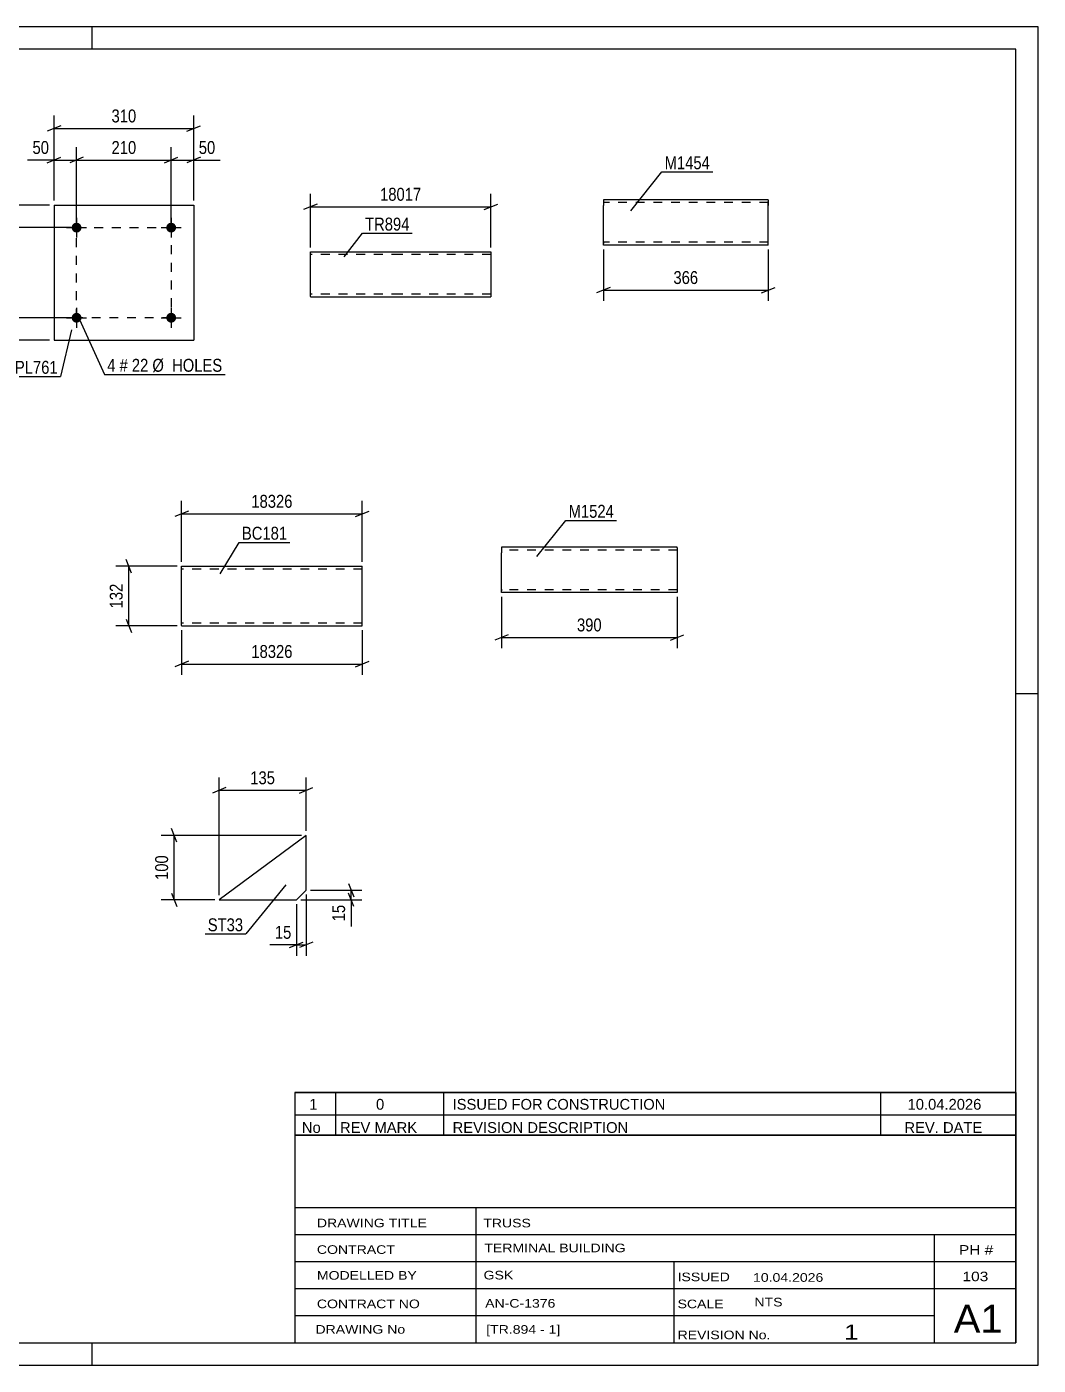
# Model space of a CAD drawing. Header units: millimetres. Extents: x 0 to 420, y 0 to 297.
# Drawn here: x 195.5 to 420, y 0 to 297 of the extents above; entities that cross this region are included whole.
import ezdxf

# ---------------------------------------------------------------- set-up
doc = ezdxf.new("R2010")
doc.units = ezdxf.units.MM
doc.linetypes.add('DXK_LINE_DOT2', pattern=[3.9198, 1.9599, -1.9599])
doc.styles.add('Arial Narrow', font='ARIALN.TTF', dxfattribs={"height": 0.2})

# ---------------------------------------------------------------- blocks, each defined once
blk = doc.blocks.new('Unknown-203762663-1117')
at = {"color": 5, "linetype": 'Continuous'}
for p, q in [((420, 297), (0, 297)), ((210, 292), (210, 297)), ((420, 0), (420, 297)), ((415, 292), (5, 292)), ((415, 5), (415, 292)), ((420, 149), (415, 149)), ((5, 5), (415, 5)), ((210, 0), (210, 5)), ((0, 0), (420, 0))]:
    blk.add_line(p, q, dxfattribs=at)
blk = doc.blocks.new('Bolt-203762663-6949 - 6943')
at = {"linetype": 'Continuous'}
for points in [[(207.63, 252.43, -1), (205.43, 252.43, -1)], [(228.63, 252.43, -1), (226.43, 252.43, -1)]]:
    blk.add_hatch(color=1, dxfattribs=at).paths.add_polyline_path(points)
at = {"color": 1, "linetype": 'Continuous'}
for p, q in [((206.53, 254.63), (206.53, 250.23)), ((227.53, 254.63), (227.53, 250.23)), ((204.33, 252.43), (208.73, 252.43)), ((225.33, 252.43), (229.73, 252.43))]:
    blk.add_line(p, q, dxfattribs=at)
blk = doc.blocks.new('Bolt-203762663-6954 - 6943')
at = {"linetype": 'Continuous'}
for points in [[(207.63, 232.43, -1), (205.43, 232.43, -1)], [(228.63, 232.43, -1), (226.43, 232.43, -1)]]:
    blk.add_hatch(color=1, dxfattribs=at).paths.add_polyline_path(points)
at = {"color": 1, "linetype": 'Continuous'}
for p, q in [((206.53, 234.63), (206.53, 230.23)), ((227.53, 234.63), (227.53, 230.23)), ((204.33, 232.43), (208.73, 232.43)), ((225.33, 232.43), (229.73, 232.43))]:
    blk.add_line(p, q, dxfattribs=at)
blk = doc.blocks.new('Part-203762663-6959 - 6943')
at = {"color": 2, "linetype": 'Continuous'}
for p, q in [((201.53, 257.43), (201.53, 227.43)), ((201.53, 257.43), (232.53, 257.43)), ((232.53, 257.43), (232.53, 227.43)), ((201.53, 227.43), (232.53, 227.43))]:
    blk.add_line(p, q, dxfattribs=at)
blk = doc.blocks.new('Part-203762663-6710 - 6704')
at = {"color": 2, "linetype": 'Continuous'}
for p, q in [((257.48, 117.57), (238.19, 103.28)), ((257.48, 105.42), (257.48, 117.57)), ((255.33, 103.28), (257.48, 105.42)), ((238.19, 103.28), (255.33, 103.28))]:
    blk.add_line(p, q, dxfattribs=at)
blk = doc.blocks.new('Part-203762663-6791 - 6785')
at = {"color": 2, "linetype": 'Continuous'}
for p, q in [((323.46, 258.57), (323.46, 257.37)), ((360.07, 258.57), (323.46, 258.57)), ((360.07, 258.57), (360.07, 258.47)), ((360.07, 258.47), (360.07, 257.37)), ((323.46, 249.31), (323.46, 257.37)), ((360.07, 248.57), (360.07, 257.37)), ((323.46, 248.66), (323.46, 249.31)), ((323.46, 248.57), (323.46, 248.66)), ((360.07, 248.57), (323.46, 248.57))]:
    blk.add_line(p, q, dxfattribs=at)
at = {"color": 7, "linetype": 'DXK_LINE_DOT2'}
for p, q in [((360.07, 257.97), (323.46, 257.97)), ((360.07, 257.37), (360.07, 258.21)), ((323.46, 249.31), (323.46, 248.92)), ((323.46, 249.17), (323.46, 249.21)), ((360.07, 249.17), (323.46, 249.17)), ((323.46, 248.57), (323.46, 248.57)), ((360.07, 249.17), (360.07, 249.21))]:
    blk.add_line(p, q, dxfattribs=at)
blk = doc.blocks.new('Part-203762663-6927 - 6919')
at = {"color": 2, "linetype": 'Continuous'}
for p, q in [((258.42, 237.14), (258.42, 247.05)), ((258.42, 247.05), (278.42, 247.05)), ((278.52, 247.05), (298.52, 247.05)), ((298.52, 247.05), (298.52, 237.05)), ((258.42, 237.14), (258.42, 237.05)), ((258.42, 237.05), (278.42, 237.05)), ((278.52, 237.05), (298.52, 237.05))]:
    blk.add_line(p, q, dxfattribs=at)
at = {"color": 7, "linetype": 'DXK_LINE_DOT2'}
for p, q in [((298.52, 246.96), (298.52, 247.05)), ((278.42, 246.45), (258.42, 246.45)), ((298.52, 246.45), (278.52, 246.45)), ((258.42, 237.65), (258.42, 237.7)), ((278.42, 237.65), (258.42, 237.65)), ((298.52, 237.65), (278.52, 237.65)), ((298.52, 237.65), (298.52, 237.7))]:
    blk.add_line(p, q, dxfattribs=at)
blk = doc.blocks.new('Part-203762663-7132 - 7126')
at = {"color": 2, "linetype": 'Continuous'}
for p, q in [((229.85, 164.18), (229.85, 177.28)), ((229.85, 177.28), (249.85, 177.28)), ((249.95, 177.28), (269.95, 177.28)), ((269.95, 164.08), (269.95, 177.28)), ((229.85, 164.18), (229.85, 164.08)), ((229.85, 164.08), (249.85, 164.08)), ((249.95, 164.08), (269.95, 164.08))]:
    blk.add_line(p, q, dxfattribs=at)
at = {"color": 7, "linetype": 'DXK_LINE_DOT2'}
for p, q in [((249.85, 176.68), (229.85, 176.68)), ((269.95, 176.68), (249.95, 176.68)), ((229.85, 164.68), (229.85, 164.73)), ((249.85, 164.68), (229.85, 164.68)), ((269.95, 164.68), (249.95, 164.68)), ((269.95, 164.68), (269.95, 164.73))]:
    blk.add_line(p, q, dxfattribs=at)
blk = doc.blocks.new('Part-203762663-7187 - 7181')
at = {"color": 2, "linetype": 'Continuous'}
for p, q in [((300.86, 181.49), (300.86, 180.29)), ((339.85, 181.49), (300.86, 181.49)), ((339.85, 181.4), (339.85, 181.49)), ((339.85, 181.4), (339.85, 180.29)), ((300.86, 172.23), (300.86, 180.29)), ((339.85, 180.29), (339.85, 171.49)), ((300.86, 171.58), (300.86, 172.23)), ((300.86, 171.49), (300.86, 171.58)), ((339.85, 171.49), (300.86, 171.49))]:
    blk.add_line(p, q, dxfattribs=at)
at = {"color": 7, "linetype": 'DXK_LINE_DOT2'}
for p, q in [((339.85, 180.89), (300.86, 180.89)), ((339.85, 181.14), (339.85, 180.29)), ((300.86, 172.23), (300.86, 171.84)), ((300.86, 172.09), (300.86, 172.14)), ((339.85, 172.09), (300.86, 172.09)), ((300.86, 171.49), (300.86, 171.49)), ((339.85, 172.14), (339.85, 172.23)), ((339.85, 172.09), (339.85, 172.14)), ((339.85, 172.09), (339.85, 172.14))]:
    blk.add_line(p, q, dxfattribs=at)
blk = doc.blocks.new('Rectangle-203762663-7068 - 6943')
at = {"color": 1, "linetype": 'DXK_LINE_DOT2'}
blk.add_lwpolyline([(206.53, 252.43), (227.53, 252.43), (227.53, 232.43), (206.53, 232.43), (206.53, 252.43)], close=True, dxfattribs=at)
blk = doc.blocks.new('StraightDimension-203762663-6972 - 6943')
at = {"color": 7, "linetype": 'Continuous'}
for p, q in [((227.53, 253.43), (227.53, 270.28)), ((232.53, 258.43), (232.53, 270.28)), ((226.03, 266.83), (229.03, 268.03)), ((227.53, 267.43), (232.53, 267.43)), ((234.03, 268.03), (231.03, 266.83))]:
    blk.add_line(p, q, dxfattribs=at)
at = {"color": 0}
blk.add_wipeout([(237.92, 268.18), (237.92, 272.38), (233.06, 272.38), (233.06, 268.18)], dxfattribs=at)
at = {"color": 7, "linetype": 'Continuous'}
blk.add_line((232.53, 267.43), (238.44, 267.43), dxfattribs=at)
blk.add_line((232.53, 267.43), (238.44, 267.43), dxfattribs=at)
at = {"color": 3, "style": 'Arial Narrow'}
blk.add_text('50', height=2.863, dxfattribs=at).set_placement((233.66, 268.78))
blk = doc.blocks.new('StraightDimension-203762663-6961 - 6943')
at = {"color": 7, "linetype": 'Continuous'}
for p, q in [((201.53, 258.43), (201.53, 277.28)), ((232.53, 258.43), (232.53, 277.28)), ((203.03, 275.03), (200.03, 273.83)), ((201.53, 274.43), (232.53, 274.43)), ((231.03, 273.83), (234.03, 275.03))]:
    blk.add_line(p, q, dxfattribs=at)
at = {"color": 0}
blk.add_wipeout([(220.38, 275.18), (220.38, 279.38), (213.69, 279.38), (213.69, 275.18)], dxfattribs=at)
at = {"color": 3, "style": 'Arial Narrow'}
blk.add_text('310', height=2.863, dxfattribs=at).set_placement((214.29, 275.78))
blk = doc.blocks.new('StraightDimension-203762663-6985 - 6943')
at = {"color": 7, "linetype": 'Continuous'}
for p, q in [((206.53, 253.43), (206.53, 270.28)), ((227.53, 253.43), (227.53, 270.28)), ((208.03, 268.03), (205.03, 266.83)), ((206.53, 267.43), (227.53, 267.43)), ((226.03, 266.83), (229.03, 268.03))]:
    blk.add_line(p, q, dxfattribs=at)
at = {"color": 0}
blk.add_wipeout([(220.38, 268.18), (220.38, 272.38), (213.69, 272.38), (213.69, 268.18)], dxfattribs=at)
at = {"color": 3, "style": 'Arial Narrow'}
blk.add_text('210', height=2.863, dxfattribs=at).set_placement((214.29, 268.78))
blk = doc.blocks.new('StraightDimension-203762663-7001 - 6943')
at = {"color": 7, "linetype": 'Continuous'}
for p, q in [((201.53, 258.43), (201.53, 270.28)), ((206.53, 253.43), (206.53, 270.28)), ((200.03, 266.83), (203.03, 268.03)), ((201.53, 267.43), (206.53, 267.43)), ((208.03, 268.03), (205.03, 266.83))]:
    blk.add_line(p, q, dxfattribs=at)
at = {"color": 0}
blk.add_wipeout([(201.01, 268.18), (201.01, 272.38), (196.15, 272.38), (196.15, 268.18)], dxfattribs=at)
at = {"color": 7, "linetype": 'Continuous'}
blk.add_line((201.53, 267.43), (195.63, 267.43), dxfattribs=at)
blk.add_line((201.53, 267.43), (195.63, 267.43), dxfattribs=at)
at = {"color": 3, "style": 'Arial Narrow'}
blk.add_text('50', height=2.863, dxfattribs=at).set_placement((196.75, 268.78))
blk = doc.blocks.new('StraightDimension-203762663-7015 - 6943')
at = {"color": 7, "linetype": 'Continuous'}
for p, q in [((181.64, 255.93), (180.44, 258.93)), ((200.53, 257.43), (178.19, 257.43)), ((181.04, 227.43), (181.04, 257.43)), ((180.44, 228.93), (181.64, 225.93)), ((200.53, 227.43), (178.19, 227.43))]:
    blk.add_line(p, q, dxfattribs=at)
at = {"color": 0}
blk.add_wipeout([(180.29, 245.77), (176.09, 245.77), (176.09, 239.09), (180.29, 239.09)], dxfattribs=at)
at = {"color": 3, "style": 'Arial Narrow'}
blk.add_text('300', height=2.863, rotation=90.0002, dxfattribs=at).set_placement((179.69, 239.69))
blk = doc.blocks.new('StraightDimension-203762663-7026 - 6943')
at = {"color": 7, "linetype": 'Continuous'}
for p, q in [((205.53, 232.43), (186.5, 232.43)), ((188.75, 233.93), (189.95, 230.93)), ((189.35, 227.43), (189.35, 232.43)), ((189.95, 225.93), (188.75, 228.93)), ((200.53, 227.43), (186.5, 227.43))]:
    blk.add_line(p, q, dxfattribs=at)
at = {"color": 0}
blk.add_wipeout([(188.6, 226.91), (184.4, 226.91), (184.4, 222.05), (188.6, 222.05)], dxfattribs=at)
at = {"color": 7, "linetype": 'Continuous'}
blk.add_line((189.35, 227.43), (189.35, 221.53), dxfattribs=at)
blk.add_line((189.35, 227.43), (189.35, 221.53), dxfattribs=at)
at = {"color": 3, "style": 'Arial Narrow'}
blk.add_text('50', height=2.863, rotation=90.0002, dxfattribs=at).set_placement((188, 222.65))
blk = doc.blocks.new('StraightDimension-203762663-7039 - 6943')
at = {"color": 7, "linetype": 'Continuous'}
for p, q in [((189.95, 250.93), (188.75, 253.93)), ((205.53, 252.43), (186.5, 252.43)), ((189.35, 232.43), (189.35, 252.43)), ((205.53, 232.43), (186.5, 232.43)), ((188.75, 233.93), (189.95, 230.93))]:
    blk.add_line(p, q, dxfattribs=at)
at = {"color": 0}
blk.add_wipeout([(188.6, 245.78), (184.4, 245.78), (184.4, 239.09), (188.6, 239.09)], dxfattribs=at)
at = {"color": 3, "style": 'Arial Narrow'}
blk.add_text('200', height=2.863, rotation=90.0002, dxfattribs=at).set_placement((188, 239.69))
blk = doc.blocks.new('StraightDimension-203762663-7055 - 6943')
at = {"color": 7, "linetype": 'Continuous'}
for p, q in [((188.75, 258.93), (189.95, 255.93)), ((200.53, 257.43), (186.5, 257.43)), ((189.35, 252.43), (189.35, 257.43)), ((189.95, 250.93), (188.75, 253.93)), ((205.53, 252.43), (186.5, 252.43))]:
    blk.add_line(p, q, dxfattribs=at)
at = {"color": 0}
blk.add_wipeout([(188.6, 262.81), (184.4, 262.81), (184.4, 257.96), (188.6, 257.96)], dxfattribs=at)
at = {"color": 7, "linetype": 'Continuous'}
blk.add_line((189.35, 257.43), (189.35, 263.34), dxfattribs=at)
blk.add_line((189.35, 257.43), (189.35, 263.34), dxfattribs=at)
at = {"color": 3, "style": 'Arial Narrow'}
blk.add_text('50', height=2.863, rotation=90.0002, dxfattribs=at).set_placement((188, 258.56))
blk = doc.blocks.new('StraightDimension-203762663-6723 - 6704')
at = {"color": 7, "linetype": 'Continuous'}
for p, q in [((228.79, 116.07), (227.59, 119.07)), ((256.48, 117.57), (225.34, 117.57)), ((228.19, 103.28), (228.19, 117.57)), ((227.59, 104.78), (228.79, 101.78)), ((237.19, 103.28), (225.34, 103.28))]:
    blk.add_line(p, q, dxfattribs=at)
at = {"color": 0}
blk.add_wipeout([(227.44, 113.77), (223.24, 113.77), (223.24, 107.08), (227.44, 107.08)], dxfattribs=at)
at = {"color": 3, "style": 'Arial Narrow'}
blk.add_text('100', height=2.863, rotation=90.0002, dxfattribs=at).set_placement((226.84, 107.68))
blk = doc.blocks.new('StraightDimension-203762663-6712 - 6704')
at = {"color": 7, "linetype": 'Continuous'}
for p, q in [((266.88, 106.92), (268.08, 103.92)), ((258.48, 105.42), (269.88, 105.42)), ((268.08, 101.78), (266.88, 104.78)), ((267.48, 103.28), (267.48, 105.42)), ((256.33, 103.28), (269.88, 103.28))]:
    blk.add_line(p, q, dxfattribs=at)
at = {"color": 0}
blk.add_wipeout([(266.73, 102.76), (262.53, 102.76), (262.53, 97.9), (266.73, 97.9)], dxfattribs=at)
at = {"color": 7, "linetype": 'Continuous'}
blk.add_line((267.48, 103.28), (267.48, 97.37), dxfattribs=at)
blk.add_line((267.48, 103.28), (267.48, 97.37), dxfattribs=at)
at = {"color": 3, "style": 'Arial Narrow'}
blk.add_text('15', height=2.863, rotation=90.0002, dxfattribs=at).set_placement((266.13, 98.5))
blk = doc.blocks.new('StraightDimension-203762663-6735 - 6704')
at = {"color": 7, "linetype": 'Continuous'}
for p, q in [((257.48, 104.42), (257.48, 90.88)), ((255.33, 102.28), (255.33, 90.88)), ((253.83, 92.68), (256.83, 93.88)), ((255.33, 93.28), (257.48, 93.28)), ((258.98, 93.88), (255.98, 92.68))]:
    blk.add_line(p, q, dxfattribs=at)
at = {"color": 0}
blk.add_wipeout([(254.81, 94.03), (254.81, 98.23), (249.95, 98.23), (249.95, 94.03)], dxfattribs=at)
at = {"color": 7, "linetype": 'Continuous'}
blk.add_line((255.33, 93.28), (249.43, 93.28), dxfattribs=at)
blk.add_line((255.33, 93.28), (249.43, 93.28), dxfattribs=at)
at = {"color": 3, "style": 'Arial Narrow'}
blk.add_text('15', height=2.863, dxfattribs=at).set_placement((250.55, 94.63))
blk = doc.blocks.new('StraightDimension-203762663-6749 - 6704')
at = {"color": 7, "linetype": 'Continuous'}
for p, q in [((239.69, 128.17), (236.69, 126.97)), ((238.19, 104.28), (238.19, 130.42)), ((255.98, 126.97), (258.98, 128.17)), ((257.48, 118.57), (257.48, 130.42)), ((238.19, 127.57), (257.48, 127.57))]:
    blk.add_line(p, q, dxfattribs=at)
at = {"color": 0}
blk.add_wipeout([(251.18, 128.32), (251.18, 132.52), (244.49, 132.52), (244.49, 128.32)], dxfattribs=at)
at = {"color": 3, "style": 'Arial Narrow'}
blk.add_text('135', height=2.863, dxfattribs=at).set_placement((245.09, 128.92))
blk = doc.blocks.new('StraightDimension-203762663-6793 - 6785')
at = {"color": 7, "linetype": 'Continuous'}
for p, q in [((323.46, 247.57), (323.46, 236.17)), ((360.07, 247.57), (360.07, 236.17)), ((324.96, 239.17), (321.96, 237.97)), ((323.46, 238.57), (360.07, 238.57)), ((358.57, 237.97), (361.57, 239.17))]:
    blk.add_line(p, q, dxfattribs=at)
at = {"color": 0}
blk.add_wipeout([(345.11, 239.32), (345.11, 243.52), (338.42, 243.52), (338.42, 239.32)], dxfattribs=at)
at = {"color": 3, "style": 'Arial Narrow'}
blk.add_text('366', height=2.863, dxfattribs=at).set_placement((339.02, 239.92))
blk = doc.blocks.new('StraightDimension-203762663-6930 - 6919')
at = {"color": 7, "linetype": 'Continuous'}
for p, q in [((258.42, 248.05), (258.42, 259.9)), ((298.52, 248.05), (298.52, 259.9)), ((259.92, 257.65), (256.92, 256.45)), ((258.42, 257.05), (298.52, 257.05)), ((297.02, 256.45), (300.02, 257.65))]:
    blk.add_line(p, q, dxfattribs=at)
at = {"color": 0}
blk.add_wipeout([(283.64, 257.8), (283.64, 262), (273.3, 262), (273.3, 257.8)], dxfattribs=at)
at = {"color": 3, "style": 'Arial Narrow'}
blk.add_text('18017', height=2.863, dxfattribs=at).set_placement((273.9, 258.4))
blk = doc.blocks.new('StraightDimension-203762663-7156 - 7126')
at = {"color": 7, "linetype": 'Continuous'}
for p, q in [((218.71, 175.78), (217.51, 178.78)), ((228.85, 177.28), (215.26, 177.28)), ((218.11, 164.08), (218.11, 177.28)), ((228.85, 164.08), (215.26, 164.08)), ((217.51, 165.58), (218.71, 162.58))]:
    blk.add_line(p, q, dxfattribs=at)
at = {"color": 0}
blk.add_wipeout([(217.36, 174.03), (213.16, 174.03), (213.16, 167.34), (217.36, 167.34)], dxfattribs=at)
at = {"color": 3, "style": 'Arial Narrow'}
blk.add_text('132', height=2.863, rotation=90.0002, dxfattribs=at).set_placement((216.76, 167.94))
blk = doc.blocks.new('StraightDimension-203762663-7137 - 7126')
at = {"color": 7, "linetype": 'Continuous'}
for p, q in [((229.85, 163.08), (229.85, 153.2)), ((269.95, 163.08), (269.95, 153.2)), ((231.35, 156.2), (228.35, 155)), ((229.85, 155.6), (269.95, 155.6)), ((268.45, 155), (271.45, 156.2))]:
    blk.add_line(p, q, dxfattribs=at)
at = {"color": 0}
blk.add_wipeout([(255.07, 156.35), (255.07, 160.55), (244.73, 160.55), (244.73, 156.35)], dxfattribs=at)
at = {"color": 3, "style": 'Arial Narrow'}
blk.add_text('18326', height=2.863, dxfattribs=at).set_placement((245.33, 156.95))
blk = doc.blocks.new('StraightDimension-203762663-7167 - 7126')
at = {"color": 7, "linetype": 'Continuous'}
for p, q in [((229.85, 178.28), (229.85, 191.77)), ((269.95, 178.28), (269.95, 191.77)), ((231.35, 189.52), (228.35, 188.32)), ((229.85, 188.92), (269.95, 188.92)), ((268.45, 188.32), (271.45, 189.52))]:
    blk.add_line(p, q, dxfattribs=at)
at = {"color": 0}
blk.add_wipeout([(255.07, 189.67), (255.07, 193.87), (244.73, 193.87), (244.73, 189.67)], dxfattribs=at)
at = {"color": 3, "style": 'Arial Narrow'}
blk.add_text('18326', height=2.863, dxfattribs=at).set_placement((245.33, 190.27))
blk = doc.blocks.new('StraightDimension-203762663-7189 - 7181')
at = {"color": 7, "linetype": 'Continuous'}
for p, q in [((300.86, 170.49), (300.86, 159.09)), ((339.85, 170.49), (339.85, 159.09)), ((302.36, 162.09), (299.36, 160.89)), ((300.86, 161.49), (339.85, 161.49)), ((338.35, 160.89), (341.35, 162.09))]:
    blk.add_line(p, q, dxfattribs=at)
at = {"color": 0}
blk.add_wipeout([(323.7, 162.24), (323.7, 166.44), (317.01, 166.44), (317.01, 162.24)], dxfattribs=at)
at = {"color": 3, "style": 'Arial Narrow'}
blk.add_text('390', height=2.863, dxfattribs=at).set_placement((317.61, 162.84))
blk = doc.blocks.new('Unknown-203762663-11104')
at = {"color": 7, "linetype": 'Continuous'}
for p, q in [((255, 51.05), (255, 5)), ((255, 51.05), (415, 51.05)), ((415, 51), (415, 5)), ((255, 35), (415, 35)), ((295.14, 35), (295.14, 5)), ((255, 29), (415, 29)), ((397, 5.05), (397, 29.05)), ((255, 23), (415, 23)), ((339.14, 23), (339.14, 5)), ((255, 17), (415, 17)), ((255, 11), (397, 11)), ((255, 5), (415, 5))]:
    blk.add_line(p, q, dxfattribs=at)
at = {"color": 7, "style": 'Arial Narrow'}
for s, height, width, p in [('DRAWING TITLE', 1.9089, 1.425378, (259.88, 30.61)), ('TRUSS', 1.909, 1.425378, (296.81, 30.59)), ('TERMINAL BUILDING', 1.9089, 1.425378, (297.06, 25.07)), ('CONTRACT', 1.909, 1.425378, (259.88, 24.71)), ('MODELLED BY', 1.9089, 1.425378, (259.88, 18.98)), ('GSK', 1.909, 1.425378, (296.88, 19.04)), ('ISSUED', 1.909, 1.425378, (339.94, 18.64)), ('10.04.2026', 1.909, 1.425378, (356.69, 18.52)), ('CONTRACT NO', 1.9089, 1.425378, (259.88, 12.66)), ('AN-C-1376', 1.909, 1.425378, (297.23, 12.78)), ('SCALE', 1.909, 1.425378, (339.94, 12.65)), ('A1', 6.204, 1.25, (401.24, 7.2)), ('DRAWING No', 1.909, 1.425378, (259.56, 7)), ('[TR.894 - 1]', 1.9089, 1.425378, (297.46, 6.99)), ('1', 3.34, 1.5, (376.91, 5.68)), ('REVISION No.', 1.9089, 1.425378, (339.94, 5.77))]:
    blk.add_text(s, height=height, dxfattribs=dict(at, width=width)).set_placement(p)
at = {"color": 7, "linetype": 'Continuous', "style": 'Arial Narrow'}
for s, height, width, p in [('PH #', 2.1, 1.42538, (402.4, 24.55)), ('103', 2.1, 1.42538, (403.19, 18.65)), ('NTS', 1.909, 1.425378, (357, 13.05))]:
    blk.add_text(s, height=height, dxfattribs=dict(at, width=width)).set_placement(p)
blk = doc.blocks.new('Unknown-203762663-11105')
at = {"color": 7, "linetype": 'Continuous'}
for p, q in [((255, 60.55), (415, 60.55)), ((415, 60.55), (255, 60.55)), ((255, 60.55), (255, 55.55)), ((264, 60.55), (264, 55.55)), ((288, 60.55), (288, 55.55)), ((385, 60.55), (385, 55.55)), ((415, 60.55), (415, 55.55)), ((255, 55.55), (415, 55.55)), ((255, 55.55), (255, 51.05)), ((255, 55.55), (415, 55.55)), ((264, 55.55), (264, 51.05)), ((288, 55.55), (288, 51.05)), ((385, 55.55), (385, 51.05)), ((415, 55.55), (415, 51.05)), ((415, 51.05), (255, 51.05))]:
    blk.add_line(p, q, dxfattribs=at)
at = {"color": 7, "linetype": 'Continuous', "style": 'Arial Narrow'}
for s, height, width, p in [('1', 2.39, 1.196471, (258.16, 56.7)), ('0', 2.39, 1.196471, (273, 56.7)), ('ISSUED FOR CONSTRUCTION', 2.3861, 1.196471, (290, 56.7)), ('10.04.2026', 2.386, 1.196471, (391, 56.7)), ('No', 2.386, 1.2, (256.54, 51.55)), ('REV MARK', 2.386, 1.2, (265, 51.55)), ('REVISION DESCRIPTION', 2.3861, 1.2, (290, 51.55)), ('REV. DATE', 2.386, 1.2, (390.28, 51.55))]:
    blk.add_text(s, height=height, dxfattribs=dict(at, width=width)).set_placement(p)
blk = doc.blocks.new('MarkSet-203762663-7115 - 6943')
at = {"color": 0}
blk.add_wipeout([(215.17, 220.45), (215.17, 223.45), (213.34, 223.45), (213.34, 220.45)], dxfattribs=at)
blk.add_wipeout([(215.17, 220.45), (215.17, 223.45), (213.34, 223.45), (213.34, 220.45)], dxfattribs=at)
at = {"color": 7, "linetype": 'Continuous'}
blk.add_line((206.81, 232.87), (212.74, 219.85), dxfattribs=at)
at = {"color": 0}
blk.add_wipeout([(217.9, 220.45), (217.9, 223.45), (216.07, 223.45), (216.07, 220.45)], dxfattribs=at)
blk.add_wipeout([(217.9, 220.45), (217.9, 223.45), (216.07, 223.45), (216.07, 220.45)], dxfattribs=at)
at = {"color": 3, "style": 'Arial Narrow'}
blk.add_text('4', height=2.86, dxfattribs=at).set_placement((213.34, 220.45))
at = {"color": 0}
blk.add_wipeout([(222.46, 220.45), (222.46, 223.45), (218.8, 223.45), (218.8, 220.45)], dxfattribs=at)
blk.add_wipeout([(222.46, 220.45), (222.46, 223.45), (218.8, 223.45), (218.8, 220.45)], dxfattribs=at)
at = {"color": 3, "style": 'Arial Narrow'}
blk.add_text('#', height=2.86, dxfattribs=at).set_placement((216.07, 220.45))
at = {"color": 0}
blk.add_wipeout([(238.88, 220.45), (238.88, 223.45), (223.36, 223.45), (223.36, 220.45)], dxfattribs=at)
blk.add_wipeout([(238.88, 220.45), (238.88, 223.45), (223.36, 223.45), (223.36, 220.45)], dxfattribs=at)
at = {"color": 7, "linetype": 'Continuous'}
blk.add_line((212.74, 219.85), (239.48, 219.85), dxfattribs=at)
at = {"color": 3, "style": 'Arial Narrow'}
for s, p in [('22', (218.8, 220.45)), ('Ø  HOLES', (223.36, 220.45))]:
    blk.add_text(s, height=2.863, dxfattribs=at).set_placement(p)
blk = doc.blocks.new('Mark-203762663-6955 - 6943')
at = {"color": 0}
blk.add_wipeout([(202.35, 220), (202.35, 223), (192.84, 223), (192.84, 220)], dxfattribs=at)
blk.add_wipeout([(202.35, 220), (202.35, 223), (192.84, 223), (192.84, 220)], dxfattribs=at)
at = {"color": 30, "linetype": 'Continuous'}
for p in [(205.37, 229.73), (192.24, 219.4)]:
    blk.add_line(p, (202.95, 219.4), dxfattribs=at)
at = {"color": 3, "style": 'Arial Narrow'}
blk.add_text('PL761', height=2.863, dxfattribs=at).set_placement((192.84, 220))
blk = doc.blocks.new('Mark-203762663-6706 - 6704')
at = {"color": 0}
blk.add_wipeout([(243.5, 96.3), (243.5, 99.3), (235.65, 99.3), (235.65, 96.3)], dxfattribs=at)
blk.add_wipeout([(243.5, 96.3), (243.5, 99.3), (235.65, 99.3), (235.65, 96.3)], dxfattribs=at)
at = {"color": 30, "linetype": 'Continuous'}
for p in [(253, 106.61), (235.05, 95.7)]:
    blk.add_line(p, (244.1, 95.7), dxfattribs=at)
at = {"color": 3, "style": 'Arial Narrow'}
blk.add_text('ST33', height=2.863, dxfattribs=at).set_placement((235.65, 96.3))
blk = doc.blocks.new('Mark-203762663-6787 - 6785')
at = {"color": 0}
blk.add_wipeout([(347.13, 265.4), (347.13, 268.4), (337.07, 268.4), (337.07, 265.4)], dxfattribs=at)
blk.add_wipeout([(347.13, 265.4), (347.13, 268.4), (337.07, 268.4), (337.07, 265.4)], dxfattribs=at)
at = {"color": 30, "linetype": 'Continuous'}
for p, q in [((329.59, 256.12), (336.47, 264.8)), ((336.47, 264.8), (347.73, 264.8))]:
    blk.add_line(p, q, dxfattribs=at)
at = {"color": 3, "style": 'Arial Narrow'}
blk.add_text('M1454', height=2.863, dxfattribs=at).set_placement((337.07, 265.4))
blk = doc.blocks.new('Mark-203762663-6923 - 6919')
at = {"color": 0}
blk.add_wipeout([(280.43, 251.78), (280.43, 254.78), (270.57, 254.78), (270.57, 251.78)], dxfattribs=at)
blk.add_wipeout([(280.43, 251.78), (280.43, 254.78), (270.57, 254.78), (270.57, 251.78)], dxfattribs=at)
at = {"color": 30, "linetype": 'Continuous'}
for p, q in [((265.9, 245.92), (269.97, 251.18)), ((269.97, 251.18), (281.03, 251.18))]:
    blk.add_line(p, q, dxfattribs=at)
at = {"color": 3, "style": 'Arial Narrow'}
blk.add_text('TR894', height=2.863, dxfattribs=at).set_placement((270.57, 251.78))
blk = doc.blocks.new('Mark-203762663-7128 - 7126')
at = {"color": 0}
blk.add_wipeout([(253.28, 183.19), (253.28, 186.19), (243.23, 186.19), (243.23, 183.19)], dxfattribs=at)
blk.add_wipeout([(253.28, 183.19), (253.28, 186.19), (243.23, 186.19), (243.23, 183.19)], dxfattribs=at)
at = {"color": 30, "linetype": 'Continuous'}
for p, q in [((238.38, 175.61), (242.63, 182.59)), ((242.63, 182.59), (253.88, 182.59))]:
    blk.add_line(p, q, dxfattribs=at)
at = {"color": 3, "style": 'Arial Narrow'}
blk.add_text('BC181', height=2.863, dxfattribs=at).set_placement((243.23, 183.19))
blk = doc.blocks.new('Mark-203762663-7183 - 7181')
at = {"color": 0}
blk.add_wipeout([(325.81, 188.05), (325.81, 191.05), (315.76, 191.05), (315.76, 188.05)], dxfattribs=at)
blk.add_wipeout([(325.81, 188.05), (325.81, 191.05), (315.76, 191.05), (315.76, 188.05)], dxfattribs=at)
at = {"color": 30, "linetype": 'Continuous'}
for p, q in [((308.68, 179.46), (315.16, 187.45)), ((315.16, 187.45), (326.41, 187.45))]:
    blk.add_line(p, q, dxfattribs=at)
at = {"color": 3, "style": 'Arial Narrow'}
blk.add_text('M1524', height=2.863, dxfattribs=at).set_placement((315.76, 188.05))

msp = doc.modelspace()

# ---------------------------------------------------------------- block references
for name in ['Unknown-203762663-1117', 'Part-203762663-6791 - 6785', 'Part-203762663-6959 - 6943', 'Bolt-203762663-6949 - 6943', 'Rectangle-203762663-7068 - 6943', 'Part-203762663-6927 - 6919', 'Bolt-203762663-6954 - 6943', 'Part-203762663-7187 - 7181', 'Part-203762663-7132 - 7126', 'Part-203762663-6710 - 6704', 'Unknown-203762663-11105', 'Unknown-203762663-11104']:
    msp.add_blockref(name, (0, 0))

# ---------------------------------------------------------------- next in the draw order: block references
for name in ['StraightDimension-203762663-6972 - 6943', 'Mark-203762663-6787 - 6785', 'StraightDimension-203762663-6930 - 6919', 'StraightDimension-203762663-6793 - 6785', 'Mark-203762663-7183 - 7181', 'StraightDimension-203762663-7156 - 7126', 'StraightDimension-203762663-7189 - 7181', 'StraightDimension-203762663-6723 - 6704']:
    msp.add_blockref(name, (0, 0))

# ---------------------------------------------------------------- next in the draw order: block references
for name in ['StraightDimension-203762663-6961 - 6943', 'Mark-203762663-6923 - 6919', 'StraightDimension-203762663-7167 - 7126', 'StraightDimension-203762663-7137 - 7126', 'StraightDimension-203762663-6712 - 6704']:
    msp.add_blockref(name, (0, 0))

# ---------------------------------------------------------------- next in the draw order: block references
for name in ['StraightDimension-203762663-6985 - 6943', 'Mark-203762663-7128 - 7126', 'StraightDimension-203762663-6735 - 6704']:
    msp.add_blockref(name, (0, 0))

# ---------------------------------------------------------------- next in the draw order: block references
for name in ['StraightDimension-203762663-7001 - 6943', 'StraightDimension-203762663-6749 - 6704']:
    msp.add_blockref(name, (0, 0))

# ---------------------------------------------------------------- next in the draw order: block references
for name in ['StraightDimension-203762663-7015 - 6943', 'Mark-203762663-6706 - 6704']:
    msp.add_blockref(name, (0, 0))

# ---------------------------------------------------------------- next in the draw order: block references
msp.add_blockref('StraightDimension-203762663-7026 - 6943', (0, 0))

# ---------------------------------------------------------------- next in the draw order: block references
msp.add_blockref('StraightDimension-203762663-7039 - 6943', (0, 0))

# ---------------------------------------------------------------- next in the draw order: block references
for name in ['StraightDimension-203762663-7055 - 6943', 'MarkSet-203762663-7115 - 6943']:
    msp.add_blockref(name, (0, 0))

# ---------------------------------------------------------------- next in the draw order: block references
msp.add_blockref('Mark-203762663-6955 - 6943', (0, 0))

doc.saveas('drawing.dxf')
